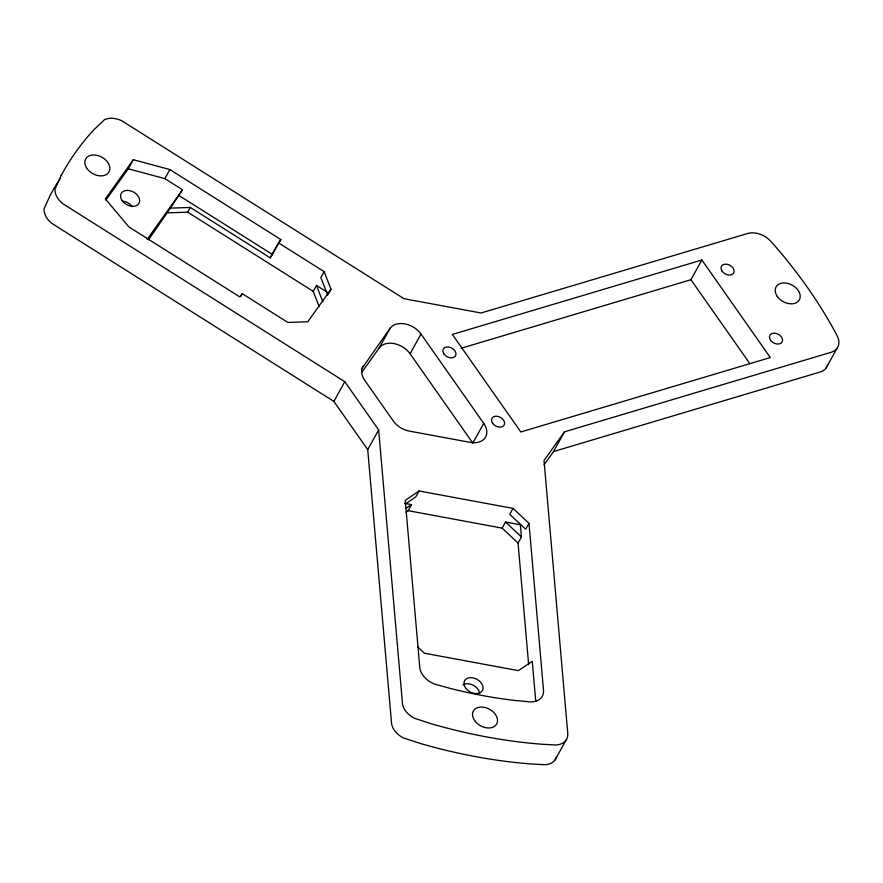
<?xml version="1.0" encoding="UTF-8"?>
<svg xmlns="http://www.w3.org/2000/svg" width="883" height="883" viewBox="0 0 883 883"><rect width="100%" height="100%" fill="white"/><g stroke="black" fill="none" stroke-linecap="round" stroke-linejoin="round"><path stroke-width="1.32" d="M61.203 175.419L55.077 188.819A19.172 13.51 29 0 0 62.77 203.686L344.8 381.699L378.652 429.911L402.582 704.667L403.895 708.254A19.283 13.587 29 0 0 414.16 718.177L431.323 723.784A450.959 317.759 29 0 0 541.588 744.214L555.749 744.987A19.051 13.422 29 0 0 567.758 733.365L544.027 460.507L564.48 431.831L831.024 352.317A19.051 13.422 29 0 0 837.912 337.472L835.428 332.472A450.981 317.77 29 0 0 773.508 244.293L769.336 239.812A19.051 13.422 29 0 0 747.592 233.498L481.047 312.99L404.006 298.708L121.898 120.85A19.172 13.51 29 0 0 104.349 119.79L93.477 130.187A450.959 317.759 29 0 0 61.203 175.43M105.916 200.132L128.289 168.774L133.322 159.702L169.867 169.558L280.871 239.58L270.231 257.847L190.309 207.439L170.375 208.123L148.543 239.768M128.289 168.774L164.834 178.631L169.867 169.558M170.375 208.123L182.516 189.779L164.834 178.631M167.759 212.836L187.693 212.163L190.309 207.439M240.993 295.982L242.262 293.686L287.858 322.438L307.781 321.765L331.004 289.216L324.116 271.622L278.531 242.869L270.231 257.847M319.094 306.412L313.2 291.335L316.467 285.43L327.648 292.472M324.116 271.622L320.838 277.538L327.725 295.143M328.377 293.951L331.004 289.216M556.544 756.731A19.051 13.422 29 0 1 544.822 764.689L530.661 763.927A450.97 317.77 29 0 1 420.396 743.486L403.233 737.89A19.283 13.587 29 0 1 392.968 727.967L391.655 724.38L367.725 449.613L333.873 401.412L344.8 381.699M361.489 369.149L390.087 328.31A19.051 13.422 29 0 1 420.992 334.039L483.729 423.376L472.813 443.089L410.076 353.752A19.051 13.422 29 0 0 379.16 348.012L361.909 372.196M379.16 348.012L390.087 328.31M410.076 353.752L420.992 334.039M367.725 449.613L378.652 429.911M406.014 512.129L408.134 510.683L411.511 504.601L404.756 503.343M419.061 490.981L405.242 500.363L419.756 667.36A19.051 13.422 29 0 0 438.873 685.241L450.617 688.508A396.975 279.723 29 0 0 515.429 700.517L526.941 701.543A19.051 13.433 29 0 0 543.52 690.285L528.983 523.299L513.056 508.398L419.061 490.981L415.772 496.908L405.142 504.127M408.134 510.683L502.129 528.111L505.506 522.019L520.385 524.767L521.434 536.919L518.056 543.012L528.641 664.612M513.056 508.398L509.767 514.325L525.694 529.226L528.983 523.299M544.116 464.778L553.564 451.544L564.48 431.831M461.224 348.233L690.925 279.723L701.853 260.021L770.34 357.549L520.827 431.964L452.35 334.436L701.853 260.021M555.076 759.91L565.992 740.208M826.168 367.913L837.095 348.2M133.322 159.702L105.353 198.896L128.896 226.953L239.922 296.964L242.262 293.686M147.075 239.448L182.516 189.779M278.531 242.869L280.871 239.58M406.202 508.211L411.511 504.601M553.564 451.544L820.097 372.03A19.051 13.422 29 0 0 827.647 364.723M179.238 195.695L272.571 254.569M187.693 212.163L313.2 291.335M333.873 401.412L51.843 223.399A19.172 13.51 29 0 1 44.15 208.531L50.276 195.132A450.97 317.77 29 0 1 60.662 177.847M505.506 522.019L521.434 536.919M502.129 528.111L518.056 543.012M417.482 646.698L424.447 653.221L518.442 670.639L532.261 661.257L535.738 701.234M690.925 279.723L749.965 363.807M316.467 285.43L322.869 301.765M483.729 423.376A19.051 13.422 29 0 1 470.175 442.372L409.37 431.103A19.051 13.422 29 0 1 393.277 420.948L364.69 380.242A19.051 13.422 29 0 1 363.421 365.672M462.924 684.954A10.166 7.163 29 0 1 473.145 685.197A10.166 7.163 29 0 1 479.646 693.464M123.554 201.214A10.166 7.163 29 0 1 132.141 206.633M86.964 168.521A13.333 9.404 29 0 0 108.609 172.538A13.333 9.404 29 0 0 96.457 155.231A13.333 9.404 29 0 0 86.964 168.521M777.327 296.478A13.333 9.404 29 0 0 798.972 300.485A13.333 9.404 29 0 0 786.819 283.178A13.333 9.404 29 0 0 777.327 296.478M474.646 720.616A13.333 9.404 29 0 0 496.29 724.623A13.333 9.404 29 0 0 484.138 707.316A13.333 9.404 29 0 0 474.646 720.616M770.572 340.231A6.987 4.923 29 0 0 781.896 342.328A6.987 4.923 29 0 0 775.539 333.266A6.987 4.923 29 0 0 770.572 340.231M722.128 271.247A6.987 4.923 29 0 0 733.464 273.344A6.987 4.923 29 0 0 727.095 264.282A6.987 4.923 29 0 0 722.128 271.247M492.637 423.299A6.987 4.923 29 0 0 503.972 425.396A6.987 4.923 29 0 0 497.604 416.334A6.987 4.923 29 0 0 492.637 423.299M443.994 354.028A6.987 4.923 29 0 0 455.33 356.125A6.987 4.923 29 0 0 448.961 347.063A6.987 4.923 29 0 0 443.994 354.028M465.606 687.967A10.166 7.163 29 0 0 482.085 691.025A10.166 7.163 29 0 0 472.824 677.835A10.166 7.163 29 0 0 465.606 687.967M122.218 200.717A10.166 7.163 29 0 0 138.708 203.774A10.166 7.163 29 0 0 129.448 190.585A10.166 7.163 29 0 0 122.218 200.717"/></g></svg>
